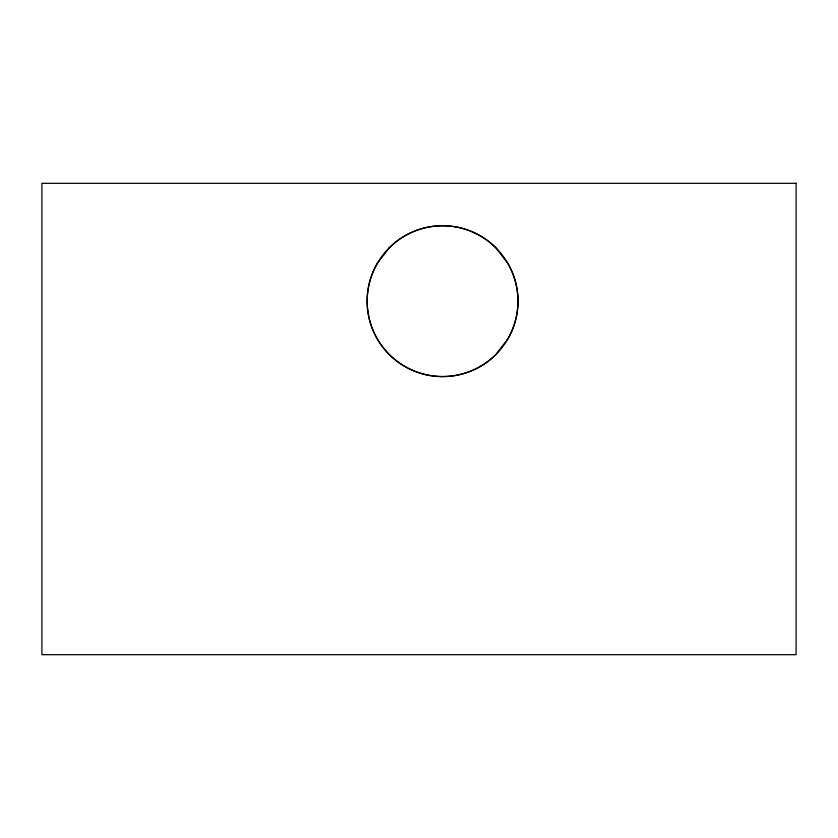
<?xml version="1.0" encoding="UTF-8"?>
<svg xmlns="http://www.w3.org/2000/svg" width="838" height="838" viewBox="0 0 838 838"><rect width="100%" height="100%" fill="white"/><g stroke="black" fill="none" stroke-linecap="round" stroke-linejoin="round"><path stroke-width="1.26" d="M389.241 247.828L377.257 263.446A75.42 75.42 0 0 0 495.897 354.484L507.88 338.866A75.42 75.42 0 0 0 507.88 263.446L495.897 247.828A75.42 75.42 0 0 0 389.241 247.828M796.1 183.313L41.9 183.313L41.9 654.688L796.1 654.688L796.1 183.313M404.859 366.468A75.42 75.42 0 0 0 517.989 301.156A75.42 75.42 0 0 0 404.859 235.845A75.42 75.42 0 0 0 404.859 366.468"/></g></svg>
